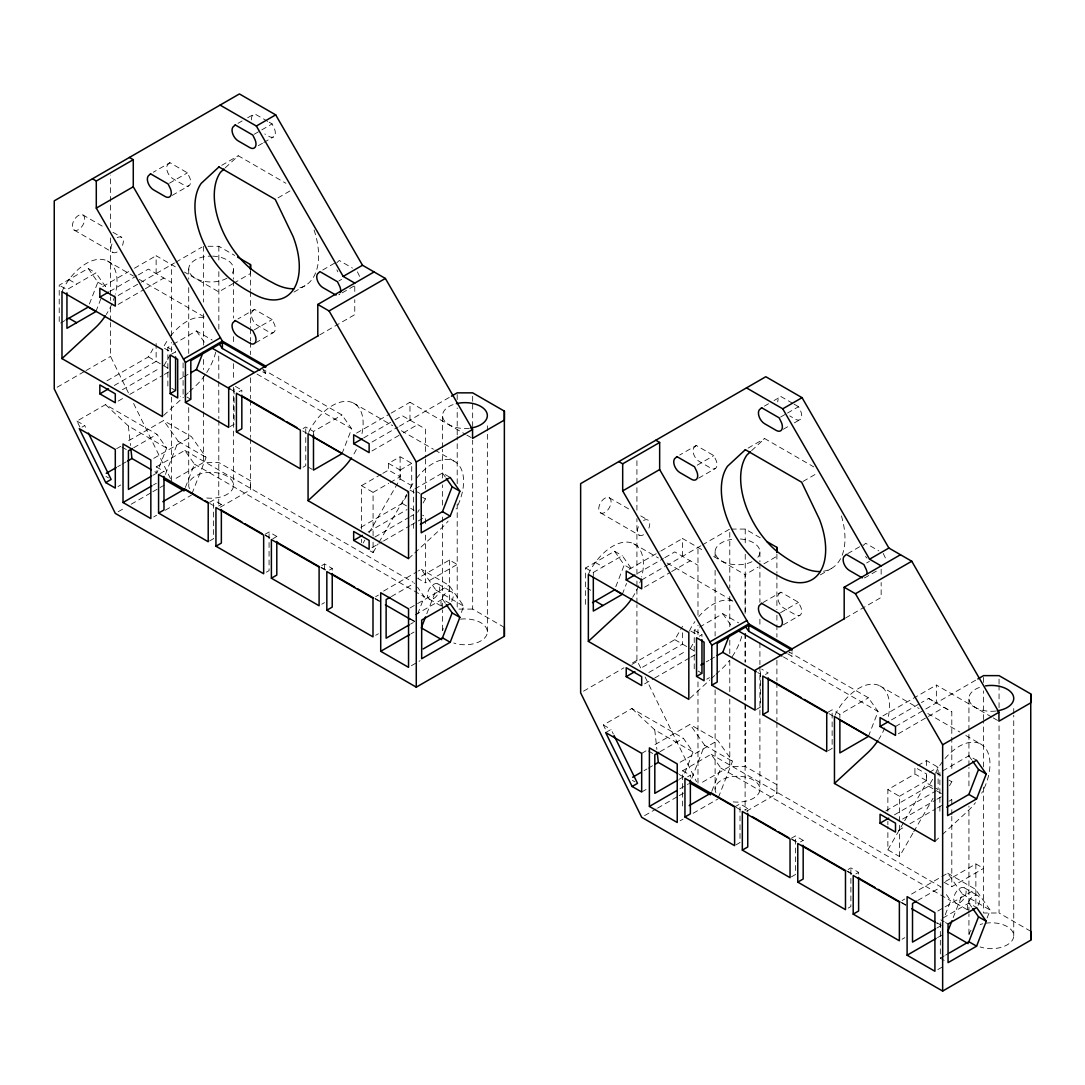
<?xml version="1.0" encoding="UTF-8"?>
<svg xmlns="http://www.w3.org/2000/svg" width="1085" height="1085" viewBox="0 0 1085 1085"><rect width="100%" height="100%" fill="white"/><g stroke="black" fill="none" stroke-linecap="round" stroke-linejoin="round"><path stroke-width="0.75" stroke-dasharray="5 3.75" d="M128.41 392.851L110.548 356.409L110.548 322.53M110.548 320.834L110.548 307.272M110.548 300.504L110.548 297.114M110.548 295.418L110.548 237.805M110.548 227.647L110.548 175.119M156.131 343.497L156.131 361.332L114.278 385.5M156.131 273.569L156.131 255.721L177.303 267.954M171.593 480.899L171.593 397.083M171.593 335.767L171.593 264.645M183.094 362.919L183.094 394.832L180.381 396.391M220.174 507.278L250.513 489.755L250.526 480.831L218.845 462.536L203.397 462.536L173.044 480.058M250.513 270.531L250.513 273.515L234.631 282.683M262.773 371.816L265.662 373.484L265.662 368.941M361.481 542.568L361.481 539.218M361.481 529.182L361.481 485.673L381.418 474.172M370.175 550.936L373.077 552.604L373.077 537.55M373.077 535.868L373.077 492.373L361.481 485.673M388.538 463.376L400.121 470.063L400.121 476.763L388.538 470.063L388.538 463.376L400.121 456.677L411.717 463.376L411.717 485.687L407.512 492.956M409.967 420.112L409.967 402.277L465.424 434.285M413.493 528.368L413.493 489.742M457.205 503.901L457.205 564.471L425.415 582.821L425.415 533.739M425.415 523.58L425.415 516.813L422.608 515.185M442.544 630.141L442.544 609.865M442.544 608.17L442.544 523.702M442.544 522.021L442.544 515.253M442.544 505.122L442.544 484.846M442.544 478.092L442.544 449.366M442.544 447.685L442.544 415.582M457.205 483.707L457.205 436.59M457.205 434.909L457.205 407.987M457.205 399.578L457.205 392.851M504.362 627.374L472.667 609.092L472.667 440.144M472.667 426.636L472.667 402.983M472.667 401.287L472.667 394.533M487.355 631.823L487.355 432.481M487.355 430.786L487.355 422.336M640.652 667.912L636.922 660.317L636.922 604.643M636.922 602.962L636.922 587.785M636.922 586.09L636.922 581.031M636.922 574.277L636.922 518.616M636.922 510.181L636.922 484.873M636.922 483.191L636.922 457.884M682.519 632.772L682.519 644.124L640.665 668.292M682.519 556.361L682.519 538.513L702.266 549.919M697.981 783.112L697.981 680.078M697.981 615.222L697.981 547.437M746.561 811.173L776.901 793.664L776.901 784.74L745.232 766.444L729.785 766.43L699.418 783.967M787.724 653.78L792.05 656.276L792.05 651.719M912.892 833.226L899.451 856.513L887.869 849.813L887.869 826.39M887.869 824.722L887.869 821.372M887.869 811.336L887.869 789.582L914.913 773.971L926.509 780.658L926.509 773.971L914.913 767.271L914.913 773.971M899.451 856.513L899.465 796.281L887.869 789.582M991.798 717.077L936.355 685.055L936.355 702.904L928.624 698.442L921.477 702.565M917.815 765.603L926.509 760.585L938.105 767.271L938.105 789.582L926.509 782.895L926.509 773.334M939.881 811.16L939.881 772.52M944.194 960.415L940.329 958.177L940.329 919.538L944.194 921.775M983.593 787.222L983.593 868.38L951.803 886.73L951.803 816.354M951.803 814.672L951.803 806.304M951.803 804.622L951.803 799.591L948.995 797.977M968.932 934.049L968.932 913.855M968.932 912.159L968.932 806.114M968.932 785.906L968.932 767.393M968.932 765.712L968.932 732.036M968.932 730.354L968.932 698.374M983.593 766.932L983.593 721.281M983.593 719.599L983.593 690.847M983.593 682.397L983.593 675.63M1030.75 931.283L999.054 913L999.054 722.773M999.054 707.623L999.054 685.734M999.054 684.052L999.054 677.325M1013.743 935.731L1013.743 715.205M1013.743 713.523L1013.743 705.101M89.404 303.99L97.853 282.195L88.183 268.456L59.214 285.192L59.214 323.832M95.914 311.558L100.742 299.107M79.897 427.07L76.967 421.075L105.503 404.61L156.959 434.325L166.629 448.064L156.959 472.965L152.795 470.551M165.422 474.376L178.279 441.337L163.591 420.532L125.914 442.287M185.386 487.463L194.446 464.122L184.789 450.383L156.254 466.862L156.254 473.575M192.018 493.58L206.096 457.395L191.408 436.604L163.591 420.532M342.019 453.639L351.676 428.751L342.019 414.999L262.624 369.171M417.684 613.961L424.316 596.845L417.562 587.229M426.798 613.717L435.967 590.118L421.292 569.313L418.39 570.995M461.342 612.469L463.797 606.176L449.109 585.371L421.292 569.313M615.778 586.768L624.228 564.987L614.571 551.248L585.588 567.984L585.588 606.623M622.302 594.349L626.533 583.459M679.21 779.261L683.347 776.86L693.003 751.973L683.347 738.234L631.877 708.519L603.355 724.983L606.284 730.978M691.81 778.284L704.653 745.246L689.979 724.441L652.302 746.195M711.774 791.372L720.82 768.031L711.163 754.292L682.641 770.757L682.641 809.396M718.406 797.489L732.484 761.304L717.795 740.499L689.979 724.441M868.407 736.43L878.063 711.529L868.407 697.791L789.012 651.963L792.05 656.276M945.266 914.75L950.704 900.753L944.913 892.507M953.186 917.625L962.354 894.026L947.68 873.222L910.003 894.976M987.119 917.951L990.171 910.084L975.496 889.28L947.68 873.222M61.981 291.662L63.771 287.742A43.536 25.131 -60 0 1 102.234 259.423A43.536 25.131 -60 0 1 115.281 294.116M308.669 432.44L309.862 429.823A43.536 25.131 -60 0 1 348.339 401.504A43.536 25.131 -60 0 1 361.373 436.211M588.355 574.453L590.145 570.534A43.536 25.131 -60 0 1 628.622 542.215A43.536 25.131 -60 0 1 641.655 576.908M689.423 631.144L690.616 628.527A43.536 25.131 -60 0 1 694.915 621.637M835.057 715.232L836.25 712.614A43.536 25.131 -60 0 1 874.713 684.296A43.536 25.131 -60 0 1 887.761 718.989M935.514 773.239L936.708 770.621A43.536 25.131 -60 0 1 980.216 743.795L965.65 735.386M106.981 380.794L148.414 356.87L153.053 348.841M163.862 365.794L170.047 355.093M363.163 543.002L364.845 540.086M369.049 532.816L400.121 478.987L400.121 456.677M373.077 552.604L378.109 543.87M378.95 542.419L406.672 494.407M360.817 527.337L402.237 503.426L406.875 495.397M417.698 512.351L419.244 509.665M423.109 502.979L425.415 498.964L425.415 495.628M631.945 664.4L674.789 639.662L682.519 626.276M690.25 648.586L694.115 641.9M887.869 849.813L903.832 822.172M904.673 820.721L926.509 782.895M885.767 810.956L928.624 786.218L933.263 778.176M913.733 831.775L933.059 798.316M949.484 785.771L951.803 781.756L951.803 778.42M169.87 162.682L167.497 164.879A8.748 5.045 60 0 0 172.854 178.672L184.436 185.372A8.748 5.045 60 0 0 189.794 184.884A8.748 5.045 60 0 0 189.794 177.75L187.42 172.813L169.87 162.682L153.31 172.23M267.737 121.371L254.568 113.776L252.195 115.973A8.748 5.045 60 0 0 251.571 121.032M225.232 167.863L238.28 155.765L285.925 183.284M254.541 309.388L252.195 311.571A8.748 5.045 60 0 0 257.552 325.378L269.134 332.064A8.748 5.045 60 0 0 274.491 331.59A8.748 5.045 60 0 0 274.491 324.456L272.132 319.532L254.541 309.388L237.981 318.949M336.892 262.678L339.266 260.468L352.435 268.076M696.258 445.46L693.885 447.671A8.748 5.045 60 0 0 699.228 461.464L710.824 468.15A8.748 5.045 60 0 0 716.181 467.676A8.748 5.045 60 0 0 716.181 460.542L713.808 455.605L696.258 445.46L679.698 455.022M792.647 403.322L780.956 396.567L778.582 398.765A8.748 5.045 60 0 0 777.755 401.857M751.607 450.655L764.654 438.557L813.764 466.903M780.929 592.179L778.582 594.363A8.748 5.045 60 0 0 783.926 608.17L795.522 614.856A8.748 5.045 60 0 0 800.879 614.381A8.748 5.045 60 0 0 800.879 607.234L798.519 602.324L780.929 592.179L762.986 602.541M863.28 545.47L865.64 543.26L878.809 550.868M163.672 415.46L183.379 397.232M184.599 396.093L188.302 392.675M189.536 391.536L195.693 385.84A43.536 25.131 -60 0 0 205.824 373.864M408.543 558.68L413.466 554.123M414.701 552.984L441.785 527.92A43.536 25.131 -60 0 0 448.119 521.112M690.046 698.238L709.753 680.024M710.987 678.885L714.69 675.467M715.91 674.327L722.067 668.631A43.536 25.131 -60 0 0 729.391 660.575M934.917 841.472L941.075 835.775M942.309 834.636L968.173 810.712A43.536 25.131 -60 0 0 975.483 802.656M238.008 123.337L242.145 120.95M247.665 117.763L254.568 113.776M169.491 183.175L187.42 172.813M254.188 134.269L272.118 123.907L274.491 128.844A8.748 5.045 60 0 1 274.491 135.991A8.748 5.045 60 0 1 269.134 136.466L264.794 133.957M221.72 165.327L238.28 155.765M172.257 195.354L188.817 185.806M258.325 145.661L262.475 143.274M263.845 142.474L273.515 136.9M97.853 282.195L105.584 286.657L95.914 272.918L66.944 289.654L59.214 285.192M102.736 286.562L128.708 271.562M134.486 268.226L156.131 255.721M109.843 291.377L136.981 275.712M138.405 274.885L148.414 269.107L171.593 282.493M60.597 323.032L64.734 320.645M278.031 197.85L291.838 189.875M118.184 295.486L139.843 282.982M141.281 282.154L174.482 262.977M175.933 262.15L201.946 247.122M118.157 304.424L143.871 289.573M145.295 288.759L163.862 278.031M233.18 283.524L218.736 291.865L184.45 272.077M57.139 387.25L84.562 371.409M86 370.582L110.548 356.409M167.85 386.029L167.85 347.39L171.796 345.111M173.112 344.352L196.385 330.925L212.172 340.039M171.525 354.198L175.58 351.852L175.58 355.215M322.706 270.029L336.499 262.068M122.442 389.718L159.576 368.276M293.981 292.068L305.021 285.694M118.184 401.097L123.961 397.761M129.739 394.425L162.926 375.261M164.377 374.433L168.704 371.924M81.985 427.11L84.698 425.537L86.895 430.04M254.202 329.894L272.132 319.532M338.873 280.961L341.639 279.374M179.825 379.126L182.578 377.526M183.962 376.726L188.098 374.339M255.572 342.86L273.515 332.498M354.063 285.992L338.886 294.754A8.748 5.045 60 0 0 339.876 293.845M116.651 448.675L120.706 446.342M319.709 334.899L354.768 314.65L354.768 299.704M133.699 447.752L156.959 434.325M239.12 391.671L241.833 390.098L241.833 393.462M117.668 466.74L120.516 465.099M121.94 464.272L126.226 461.803M153.744 458.345L191.408 436.604M118.007 486.541L120.706 484.968M230.047 426.622L234.102 424.276L234.102 387.318M152.822 475.352L155.589 473.752M159.929 473.657L163.984 471.324L163.984 474.674M153.446 484.941L156.349 483.273M118.184 511.727L125.399 507.563M131.177 504.227L151.385 492.563M152.822 491.722L158.6 488.399M160.051 487.558L164.377 485.063M303.054 428.575L305.753 427.015L313.484 431.477L342.019 414.999M153.744 516.908L156.633 515.226M165.327 510.208L191.408 495.153M209.568 502.328L213.623 499.982L221.354 504.444L221.354 507.807M218.641 506.003L221.354 504.444M356.558 433.105L389.759 413.941M391.197 413.1L409.967 402.277M303.054 467.215L305.753 465.655L305.753 427.015M363.665 437.92L393.665 420.6M395.103 419.786L402.237 415.663L425.415 429.036L425.415 457.341M372.019 442.029L397.992 427.029M399.443 426.202L449.99 397.015M209.568 540.967L213.623 538.621L213.623 499.982M371.979 450.967L401.979 433.647M403.403 432.834L417.698 424.574M265.011 534.335L269.066 531.989L276.797 536.451L276.797 539.815M382.842 473.345L388.538 470.063M272.742 538.797L276.797 536.451M400.121 470.063L411.717 463.376M373.077 492.373L388.742 483.327M390.166 482.513L400.121 476.763M266.354 572.188L269.066 570.629L269.066 531.989M414.877 488.942L442.477 473.006L450.207 477.468M368.1 532.057L407.078 509.557M321.797 565.556L324.51 563.997L332.227 568.459L332.227 571.822M374.84 537.089L409.126 517.287M410.55 516.474L413.412 514.819M329.528 570.018L332.227 568.459M372.019 547.64L382.123 541.808M383.561 540.981L409.547 525.967M410.984 525.14L416.762 521.804M418.2 520.976L425.415 516.813M321.797 604.196L324.51 602.636M383.615 591.067L416.938 571.822M375.695 596.669L378.407 595.109M472.667 609.092L457.205 609.092L457.205 564.471L449.475 560.009L417.698 578.359L425.415 582.821M391.387 596.533L414.66 583.106M409.994 607.966L449.109 585.371M764.396 406.129L768.533 403.728M774.053 400.541L780.956 396.567M375.695 635.308L378.407 633.748M415.27 614.87L442.477 599.164L450.207 603.626M410.523 624.133L413.276 622.532M697.248 465.167L713.808 455.605M780.563 417.06L786.082 413.873M787.466 413.073L798.506 406.699L800.879 411.635A8.748 5.045 60 0 1 800.879 418.783A8.748 5.045 60 0 1 795.522 419.258L789.731 415.908M411.147 633.721L414.05 632.053M748.094 448.119L764.654 438.557M698.631 478.146L715.191 468.584M783.329 429.253L788.849 426.066M794.369 422.879L799.889 419.692M411.432 665.688L420.126 660.67M585.588 567.984L593.319 572.446L622.302 555.71L631.958 569.449L624.228 564.987M629.11 569.354L659.422 551.845M660.873 551.017L682.519 538.513M637.654 573.341L663.369 558.504M664.793 557.676L674.789 551.899L697.981 565.285M803.036 481.428L816.842 473.467M641.683 579.933L664.779 566.601M666.217 565.773L700.869 545.769M702.307 544.928L729.785 529.073L729.785 588.002M644.544 587.216L670.245 572.365M671.683 571.537L690.25 560.823M745.11 613.378L745.11 574.657L758.117 567.143M763.894 563.807L776.901 556.307M583.527 691.159L623.929 667.817M632.596 662.813L636.922 660.317M694.237 668.821L694.237 630.182L698.184 627.903M699.5 627.144L722.759 613.703L738.559 622.831M699.255 636.203L701.954 634.644L701.954 638.007M847.71 553.621L862.887 544.86M648.83 672.51L685.964 651.068M820.355 574.86L831.395 568.486M644.571 683.889L653.224 678.885M654.675 678.057L689.314 658.053M690.765 657.212L697.981 653.048M780.576 612.686L798.519 602.324M866.644 562.966L869.397 561.365M706.199 661.904L708.966 660.317M710.336 659.517L714.486 657.13M783.329 624.851L799.889 615.29M876.314 571.171L865.274 577.545A8.748 5.045 60 0 1 863.985 577.939M605.674 732.565L611.072 729.446L613.283 733.935M706.769 679.183L709.468 677.623M845.608 617.962L881.156 597.442L881.156 582.496M765.508 674.45L768.207 672.89L761.765 669.174M641.683 753.37L647.094 750.237M660.073 751.661L683.347 738.234M644.056 770.648L646.904 769.007M648.328 768.18L652.614 765.712M756.421 709.414L760.476 707.067L760.476 670.11M680.119 762.253L717.795 740.499M641.683 791.996L647.094 788.876M687.659 776.779L690.358 775.219L690.358 778.582M679.834 788.849L688.527 783.831M644.571 815.635L656.113 808.962M657.564 808.135L677.772 796.471M679.21 795.63L686.425 791.467M828.086 712.14L832.141 709.807L839.871 714.269L868.407 697.791M680.119 820.803L683.021 819.134M693.166 813.275L717.795 799.062M882.946 715.897L936.355 685.055M828.086 750.779L832.141 748.447L832.141 709.807M734.599 807.009L740.011 803.89L747.741 808.352L747.741 811.702M891.477 719.884L920.053 703.392M745.029 809.912L747.741 808.352M895.505 726.489L976.364 679.807M898.366 733.758L926.929 717.266M928.367 716.439L944.072 707.366L951.803 711.828L951.803 771.76M735.955 844.862L740.011 842.53L740.011 803.89M791.385 838.23L795.454 835.898L803.171 840.36L803.171 843.71M800.472 841.919L803.171 840.36M929.411 772.289L938.105 767.271M942.648 770.933L968.864 755.797L976.595 760.259M899.465 796.281L926.509 780.658M894.488 814.835L936.355 790.667M791.385 876.87L795.454 874.537L795.454 835.898M902.652 819.053L935.501 800.079M936.938 799.252L941.224 796.783M898.394 830.432L904.171 827.096M909.949 823.759L935.921 808.759M937.372 807.932L941.699 805.436M948.914 801.259L951.803 799.591M848.185 869.465L850.884 867.905L858.615 872.367L858.615 875.717M855.916 873.927L858.615 872.367M848.185 908.104L850.884 906.545L850.884 867.905M902.083 900.577L904.781 899.017M945.523 881.427L975.863 863.918L983.593 868.38L983.593 913L999.054 913M917.774 900.441L941.048 887.001L711.163 754.292M937.82 911.034L943.611 907.684M945.062 906.857L975.496 889.28M902.083 939.217L904.781 937.657M942.96 918.019L968.864 903.073L976.595 907.535M936.897 928.041L941.048 925.641L936.653 923.104M937.535 937.63L941.875 935.121M940.329 958.177L944.275 955.899M945.591 955.139L949.551 952.861M937.82 969.583L943.611 966.247M208.035 246.281L218.845 246.295L234.685 255.436M731.317 529.073L745.232 529.073L761.073 538.228M794.111 404.162L798.506 406.699M269.202 122.225L272.118 123.907M713.686 556.51L745.11 574.657M993.236 717.904L998.946 721.199M609.282 497.744A8.748 5.045 -60 0 1 606.515 511.279A8.748 5.045 -60 0 1 598.947 506.912A8.748 5.045 -60 0 1 609.282 497.744L630.751 510.126M640.774 515.917L647.921 520.04M928.624 698.442L951.803 711.828M466.848 435.112L472.558 438.408M600.548 512.88L639.187 535.19M82.908 214.952A8.748 5.045 -60 0 1 80.127 228.487A8.748 5.045 -60 0 1 72.559 224.12A8.748 5.045 -60 0 1 82.908 214.952L104.363 227.348M112.948 232.298L121.547 237.262M633.654 543.707L658.405 558.002M667.139 563.047L734.111 601.714A43.536 25.131 -60 0 0 698.808 616.592M879.759 685.788L919.063 708.491M927.797 713.537L959.832 732.022M74.16 230.088L112.799 252.398M614.571 551.248L622.302 555.71M107.266 260.915L133.482 276.051M139.3 279.415L206.272 318.081M353.371 403.01L392.689 425.7M401.423 430.745L433.444 449.231M434.909 450.072L453.828 461.003M783.397 656.886L878.063 711.529M88.183 268.456L95.914 272.918M595.258 562.396L602.975 566.858M257.009 374.094L351.676 428.751M694.237 630.182L701.954 634.644M690.955 631.144L697.981 635.2L697.981 625.218M936.355 772.832L940.559 775.26M948.995 780.129L951.803 781.756M757.71 672.524L760.626 674.205M829.076 713.727L833.443 716.249M68.87 279.618L76.601 284.08M400.121 478.987L411.717 485.687M586.876 588.043L590.742 590.267M674.789 639.662L693.763 650.62M928.624 786.218L935.65 790.273M937.047 791.073L944.072 795.129M167.85 347.39L175.58 351.852M235.391 386.382L241.833 390.098M417.359 491.966L419.936 493.458M164.567 348.353L171.593 352.408L171.593 342.426M409.967 490.04L414.185 492.468M422.608 497.337L425.415 498.964M229.871 388.905L235.703 392.268M302.701 430.935L307.069 433.458M698.089 671.045L701.954 673.283M148.414 356.87L168.785 368.642M402.237 503.426L409.262 507.482M410.673 508.295L414.185 510.316M171.715 388.267L175.58 390.492M186.959 397.056L190.824 399.294M308.33 467.147L312.195 469.371M437.96 583.92L451.482 591.732M964.348 887.828L977.87 895.64M944.072 882.268L951.803 886.73M178.279 441.337L206.096 457.395M435.967 590.118L463.797 606.176M704.653 745.246L732.484 761.304M962.354 894.026L990.171 910.084M184.789 450.383L413.195 582.252M429.212 599.069L442.734 606.868M955.6 902.964L969.122 910.776M105.503 404.61L128.369 425.985L166.629 448.064M194.446 464.122L424.316 596.845M631.877 708.519L654.757 729.893L693.003 751.973M720.82 768.031L950.704 900.753M76.967 421.075L84.698 425.537M121.995 447.074L127.148 450.044M156.254 466.862L163.984 471.324M603.355 724.983L611.072 729.446M648.382 750.983L653.523 753.953M682.641 770.757L690.358 775.219M945.483 922.521L948.059 924M265.54 535.136L271.399 538.513M321.133 567.238L325.527 569.761M375.261 598.486L381.12 601.863M410.374 618.748L416.233 622.125M791.928 839.044L797.787 842.421M847.521 871.133L851.915 873.669M901.649 902.381L907.508 905.772M936.762 922.657L944.072 926.875M679.169 774.459L683.347 776.86M209.676 503.399L214.071 505.935M265.31 535.515L269.704 538.052M320.957 567.645L325.351 570.181M375.125 598.92L380.984 602.297M410.266 619.209L414.66 621.746M736.05 807.294L740.445 809.83M791.697 839.424L796.092 841.96M847.331 871.54L851.725 874.076M901.513 902.828L907.372 906.206M105.977 476.464L108.554 477.956M632.365 780.373L634.942 781.865M968.864 755.797L971.767 759.92M968.864 903.073L971.767 907.196M722.759 613.703L731.453 626.072M442.477 473.006L445.379 477.129M442.477 599.164L445.379 603.287M263.384 370.256L265.662 373.484M196.385 330.925L205.079 343.294M645.114 677.013L696.489 781.756M133.618 403.471L170.847 479.38M883.204 553.404L885.577 558.341A8.748 5.045 60 0 1 886.187 560.416M357.413 271.847L359.189 275.549A8.748 5.045 60 0 1 359.813 277.624M654.757 729.893L656.886 749.409M128.369 425.985L130.512 445.501M975.863 863.918L975.863 905.229M926.509 760.585L926.509 766.959M881.156 569.218L881.156 575.85M839.871 714.269L839.871 717.619M776.901 554.11L776.901 573.138M776.901 574.318L776.901 609.661M776.901 615.222L776.901 623.631M776.901 624.811L776.901 637.098M776.901 660.168L776.901 680.878M776.901 682.56L776.901 720.766M776.901 722.447L776.901 793.664M759.907 551.831L759.907 561.935M759.907 563.617L759.907 602.338M759.907 619.169L759.907 627.578M759.907 642.727L759.907 664.617M759.907 666.298L759.907 789.188M745.232 529.073L745.232 545.918M745.232 554.327L745.232 613.242M745.232 633.45L745.232 662.067M745.232 668.794L745.232 702.47M745.232 704.151L745.232 766.444M745.11 633.572L745.11 662.189M745.11 668.93L745.11 702.592M745.11 704.273L745.11 810.332M729.785 596.411L729.785 626.71M729.785 640.177L729.785 653.645M729.785 660.385L729.785 692.366M729.785 699.106L729.785 766.43M715.11 551.831L715.11 560.253M715.11 570.344L715.11 636M715.11 689.87L715.11 789.188M593.319 572.446L593.319 575.66M449.475 560.009L449.488 602.975M425.415 459.009L425.415 488.969M354.768 286.426L354.768 293.058M324.51 563.997L324.51 570.71M313.484 431.477L313.484 434.841M250.526 271.345L250.513 290.4M250.526 291.621L250.513 327.575M250.526 328.782L250.513 341.083M250.526 342.304L250.513 354.605M250.526 377.783L250.513 398.534M250.513 400.216L250.513 437.391M250.526 438.598L250.513 489.755M233.533 269.039L233.533 279.171M233.533 280.866L233.533 318.027M233.533 336.621L233.533 345.057M233.533 363.651L233.533 380.537M233.533 387.304L233.533 485.28M218.845 246.295L218.845 263.18M218.845 271.63L218.845 330.762M218.736 356.056L218.845 379.75M218.736 381.405L218.845 418.607M218.845 420.302L218.736 506.424M203.397 246.281L203.397 302.037M203.397 313.863L203.397 345.966M203.397 359.474L203.397 369.619M203.397 376.373L203.397 410.157M203.397 411.852L203.397 462.536M188.722 269.039L188.722 279.184M188.722 287.62L188.722 353.507M188.722 407.567L188.722 485.28M741.72 636.393A43.536 25.131 -60 0 1 732.212 656.642M985.533 923.24A22.405 12.939 0 0 1 1013.553 937.426A22.405 12.939 0 0 1 980.135 946.934M969.014 934.605A22.405 12.939 0 0 1 971.034 930.265M980.135 924.528A22.405 12.939 0 0 1 982.766 923.783M995.718 711.055A22.405 12.939 0 0 1 970.37 702.931A22.405 12.939 0 0 1 980.135 687.171M641.249 578.4A43.536 25.131 -60 0 1 639.811 582.848M638.645 585.805A43.536 25.131 -60 0 1 632.636 597.279M715.869 792.538A22.405 12.939 0 0 1 735.562 776.304A22.405 12.939 0 0 1 759.826 790.314A22.405 12.939 0 0 1 731.71 801.679M980.216 743.795A43.536 25.131 -60 0 1 981.694 793.176M884.75 727.886A43.536 25.131 -60 0 1 878.741 739.373M740.431 539.001A22.405 12.939 0 0 1 756.91 558.3M751.919 561.732A22.405 12.939 0 0 1 717.633 557.798A22.405 12.939 0 0 1 731.71 539.34M841.445 515.945A65.575 37.853 60 0 1 823.515 571.239M867.023 558.097A8.748 5.045 60 0 1 865.532 556.524M968.132 909.867A8.748 5.045 -60 0 1 969.949 899.411A8.748 5.045 -60 0 1 978.222 895.884A8.748 5.045 -60 0 1 977.87 905.731M643.554 520.474A8.748 5.045 -60 0 1 648.911 528.097M643.554 534.756A8.748 5.045 -60 0 1 637.844 533.644A8.748 5.045 -60 0 1 639.187 525.099M215.739 352.123A43.536 25.131 -60 0 1 206.72 372.494M164.228 345.749A43.536 25.131 -60 0 1 168.528 338.846M170.426 336.269A43.536 25.131 -60 0 1 206.218 318.271M460.583 619.142A22.405 12.939 0 0 1 487.056 633.938A22.405 12.939 0 0 1 453.747 643.025M442.639 630.697A22.405 12.939 0 0 1 443.317 628.486M469.33 428.263A22.405 12.939 0 0 1 443.982 420.139A22.405 12.939 0 0 1 453.747 404.38M114.874 295.608A43.536 25.131 -60 0 1 106.262 314.487M189.482 488.63A22.405 12.939 0 0 1 209.174 472.395A22.405 12.939 0 0 1 233.438 486.405A22.405 12.939 0 0 1 205.323 497.784M416.531 478.349A43.536 25.131 -60 0 1 456.215 462.508A43.536 25.131 -60 0 1 456.08 508.96M410.333 487.83A43.536 25.131 -60 0 1 413.711 482.269M356.355 449.515A43.536 25.131 -60 0 1 352.354 456.582M212.579 256.128A22.405 12.939 0 0 1 230.522 275.509M226.968 278.18A22.405 12.939 0 0 1 190.431 273.99A22.405 12.939 0 0 1 211.127 256.101M314.08 230.006A65.575 37.853 60 0 1 297.127 288.447M337.869 271.86A8.748 5.045 60 0 1 336.892 269.812M441.758 605.959A8.748 5.045 -60 0 1 443.562 595.502A8.748 5.045 -60 0 1 451.848 591.976A8.748 5.045 -60 0 1 451.482 601.822M117.166 237.696A8.748 5.045 -60 0 1 122.524 245.305M117.166 251.964A8.748 5.045 -60 0 1 111.457 250.852A8.748 5.045 -60 0 1 112.799 242.308M959.967 902.544A8.748 5.045 -60 0 0 965.324 888.737A8.748 5.045 -60 0 0 954.61 894.922A8.748 5.045 -60 0 0 959.967 902.544M433.593 598.635A8.748 5.045 -60 0 0 438.937 584.829A8.748 5.045 -60 0 0 428.236 591.013A8.748 5.045 -60 0 0 433.593 598.635"/><path stroke-width="1.5" d="M259.898 370.161L222.384 348.502L222.384 341.11L133.279 186.769L133.279 159.685L129.413 157.447M318.258 335.74L228.691 387.44L228.691 427.409L185.413 402.413L185.413 362.458L96.294 208.117L96.294 181.032L92.442 178.794M250.513 269.053L250.526 264.591L237.561 257.104M317.796 335.997L317.796 304.451L374.094 271.942M451.428 396.174L457.205 392.851L472.667 392.851L504.362 411.134L504.362 636.298L416.274 687.158L416.274 461.993L329.067 310.961L317.796 304.451M786.272 652.939L748.772 631.294L748.772 623.902L659.653 469.561L659.653 442.477L655.788 440.239M844.632 618.531L755.079 670.232L755.079 710.187L711.787 685.205L711.787 645.25L622.682 490.908L622.682 463.824L618.816 461.586M776.901 551.845L776.901 547.383L766.824 541.551M844.184 618.789L844.184 587.243L900.482 554.733M977.816 678.966L983.593 675.63L999.054 675.63L1030.75 693.925L1030.75 940.207L942.648 991.066L942.648 744.785L855.455 593.739L844.184 587.243M190.865 372.752L196.385 369.565L203.017 352.449M420.397 524.394L442.477 511.645L452.133 486.745L446.342 478.499M450.207 516.107L459.864 491.207L450.207 477.468L421.224 494.204L421.224 532.83L450.207 516.107L442.477 511.645M425.578 616.863L421.292 627.876L441.785 639.702M423.164 648.952L442.477 637.804L452.147 612.903L446.342 604.657M450.207 642.266L459.864 617.365L450.207 603.626L421.672 620.091L421.672 658.731L450.207 642.266L442.477 637.804M717.239 655.53L722.759 652.343L729.405 635.227M946.785 807.186L968.864 794.437L978.521 769.536L972.73 761.29M976.595 798.899L986.251 773.998L976.595 760.259L947.612 776.982L947.612 815.622L976.595 798.899L968.864 794.437M951.952 920.772L947.68 931.771L968.173 943.611M949.551 952.861L968.864 941.712L978.521 916.811L972.73 908.565M976.595 946.174L986.251 921.273L976.595 907.535L948.059 924L948.059 962.639L976.595 946.174L968.864 941.712M224.039 168.962L220.486 172.271A65.575 37.853 60 0 0 248.641 267.005A128.098 73.956 60 0 0 272.226 282.453A65.575 37.853 60 0 0 293.913 288.759M750.427 451.753L746.873 455.063A65.575 37.853 60 0 0 775.016 549.797A128.098 73.956 60 0 0 798.614 565.244A65.575 37.853 60 0 0 820.287 571.551M61.981 358.592L61.981 291.662L162.438 349.668L162.438 416.599L61.981 358.592L95.222 327.846A43.536 25.131 -60 0 0 105.367 315.857M308.072 500.673L308.072 433.756L408.543 491.749L408.543 558.68L308.072 500.673L341.327 469.927A43.536 25.131 -60 0 0 351.459 457.938M588.355 641.384L588.355 574.453L688.826 632.46L688.826 699.377L588.355 641.384L621.61 610.624A43.536 25.131 -60 0 0 631.741 598.649M834.46 783.465L834.46 716.548L934.917 774.541L934.917 841.472L834.46 783.465L867.715 752.719A43.536 25.131 -60 0 0 877.846 740.729M96.294 181.032L133.279 159.685M96.294 208.117L133.279 186.769M220.092 105.096L256.358 126.023L275.685 114.874L362.498 265.255L385.365 278.452L472.558 429.484L472.558 438.408L504.362 420.058L504.362 411.134M99.847 297.154L115.295 306.079L115.295 297.154L99.847 288.23L99.847 297.154L108.419 292.204M66.117 319.844L88.183 307.096L95.914 311.558L66.944 328.294L66.944 292.869M99.847 393.841L115.295 402.766L115.295 393.841L99.847 384.917L99.847 393.841L108.5 388.837M183.474 359.108L220.458 337.76M185.413 362.458L222.384 341.11L265.662 366.093L265.662 367.422L222.384 342.426L190.824 360.654L190.824 399.294L185.413 402.413M256.358 126.023L343.185 276.404L362.498 265.255M170.169 393.611L177.682 397.951L177.682 359.311L170.169 354.971L170.169 393.611L175.58 390.492L175.58 356.897M329.067 310.961L385.365 278.452M132.384 448.512L128.437 450.79L128.437 489.43L151.439 476.152M106.249 473.331L116.244 467.567M127.65 460.976L131.936 458.507L151.398 469.751M105.72 482.567L115.295 488.101L115.295 449.461L79.286 428.67L105.72 482.567L111.131 479.448L88.36 433.023M236.421 431.871L300.355 468.774L300.355 430.135L236.421 393.231L236.421 431.871L241.833 428.738L241.833 395.143M123.025 502.518L150.842 518.576L150.842 460.026L123.025 443.955L123.025 502.518L151.995 485.782M162.831 501.69L184.789 489.023L202.352 499.168M158.573 513.083L208.212 541.74L208.212 503.101L158.573 474.443L158.573 513.083L163.984 509.95L163.984 476.356M353.669 443.697L369.131 452.621L369.131 443.697L353.669 434.773L353.669 443.697L362.241 438.747M215.942 546.203L263.655 573.748L263.655 535.108L215.942 507.563L215.942 546.203L221.354 543.083L221.354 509.475M416.274 461.993L472.558 429.484M271.386 578.21L319.099 605.755L319.099 567.116L271.386 539.57L271.386 578.21L276.797 575.091L276.797 541.496M353.669 540.384L369.131 549.308L369.131 540.384L353.669 531.46L353.669 540.384L362.336 535.38M326.829 610.218L372.996 636.881L372.996 598.242L326.829 571.578L326.829 610.218L332.227 607.098L332.227 573.504M390.071 597.292L386.124 599.571L386.124 638.211L409.14 624.933M622.682 463.824L659.653 442.477M622.682 490.908L659.653 469.561M746.48 387.887L782.746 408.814L802.059 397.666L888.886 548.047L911.753 561.243L998.946 712.275L998.946 721.199L1030.75 702.836L1030.75 693.925M380.713 651.298L408.543 667.356L408.543 608.807L380.713 592.736L380.713 651.298L409.696 634.562M626.221 579.946L641.683 588.857L641.683 579.933L626.221 571.022L626.221 579.946L634.793 574.996M592.491 602.636L614.571 589.887L622.302 594.349L593.319 611.072L593.319 577.274M626.221 676.633L641.683 685.557L641.683 676.633L626.221 667.709L626.221 676.633L634.888 671.629M709.861 641.9L746.833 620.552M711.787 645.25L748.772 623.902L792.05 648.884M782.746 408.814L869.56 559.195L888.886 548.047M700.815 665.024L703.446 663.505M696.543 676.403L704.07 680.743L704.07 642.103L696.543 637.763L696.543 676.403L701.954 673.283L701.954 639.689M855.455 593.739L911.753 561.243M711.787 685.205L717.199 682.085L717.199 643.446L748.772 625.218L792.05 650.213M658.758 752.42L654.811 754.699L654.811 793.338L677.827 780.047M632.636 777.24L641.194 772.303M655.462 764.057L658.31 762.416L677.786 773.659M632.107 786.476L641.683 791.996L641.683 753.37L605.674 732.565L632.107 786.476L637.519 783.343L614.015 735.44M762.796 714.649L826.729 751.566L826.729 712.926L762.796 676.023L762.796 714.649L768.207 711.529L768.207 677.935M649.4 806.426L677.23 822.484L677.23 763.921L649.4 747.863L649.4 806.426L676.932 790.531M689.219 805.599L711.163 792.932L734.599 806.453M684.947 816.991L734.599 845.649L734.599 807.009L684.947 778.352L684.947 816.991L690.358 813.859L690.358 780.264M880.057 726.489L895.505 735.413L895.505 726.489L880.057 717.565L880.057 726.489L888.629 721.539M742.33 850.111L790.043 877.656L790.043 839.017L742.33 811.471L742.33 850.111L747.741 846.992L747.741 813.384M942.648 744.785L998.946 712.275M880.057 823.176L895.505 832.1L895.505 823.176L880.057 814.252L880.057 823.176L888.71 818.171M797.773 882.119L845.486 909.664L845.486 871.024L797.773 843.479L797.773 882.119L803.171 878.999L803.171 845.391M853.203 914.126L899.37 940.776L899.37 902.137L853.203 875.486L853.203 914.126L858.615 911.007L858.615 877.399M916.459 901.201L912.512 903.479L912.512 942.119L935.528 928.828M907.101 955.207L934.917 971.265L934.917 912.702L907.101 896.644L907.101 955.207L936.084 938.471M802.059 397.666L765.807 376.726L580.638 483.639L580.638 692.827L641.683 817.303L942.648 991.066M275.685 114.874L239.419 93.934L54.25 200.847L54.25 388.918L115.295 513.395L416.274 687.158M869.56 559.195L881.156 565.895M343.185 276.404L354.768 283.104M978.521 769.536L986.251 773.998M738.248 630.819L781.932 656.045M211.86 348.027L254.093 372.413M452.133 486.745L459.864 491.207M722.759 652.343L756.259 671.683M767.909 678.41L801.408 697.75M804.324 699.432L827.624 712.886M839.275 719.613L868.407 736.43L839.871 752.909L839.871 719.301M196.385 369.565L229.871 388.905M242.986 396.473L283.768 420.003M286.671 421.685L296.87 427.571M312.887 436.821L342.019 453.639L313.484 470.117L313.484 434.841M595.258 601.036L602.975 605.498M68.87 318.258L76.601 322.706M452.147 612.903L459.864 617.365M978.521 916.811L986.251 921.273M205.282 500.863L208.212 502.545M221.381 510.153L241.887 521.993M244.817 523.675L262.38 533.82M277.028 542.283L319.492 566.79M332.661 574.399L354.632 587.08M357.562 588.775L373.66 598.066M385.378 604.833L410.266 619.209M752.163 816.598L775.585 830.12M778.515 831.815L788.768 837.728M801.951 845.337L845.866 870.699M859.049 878.308L875.161 887.611M878.077 889.293L900.048 901.974M911.753 908.742L935.189 922.264M163.591 479.095L184.097 490.922M689.979 782.99L710.472 794.83M745.734 626.967L748.772 631.294M219.346 344.176L222.384 348.502M657.252 752.651L658.31 762.416M130.865 448.756L131.936 458.507M1030.75 931.283L1030.75 940.207M504.362 627.374L504.362 636.298M776.901 547.383L776.901 552.428M250.526 264.591L250.526 269.65M985.533 685.883A22.405 12.939 0 0 1 1012.983 695.024A22.405 12.939 0 0 1 997.142 710.865M862.507 577.79A8.748 5.045 60 0 1 860.907 577.111L849.311 570.412A8.748 5.045 60 0 1 843.954 556.619L846.327 554.421L863.877 564.553L866.25 569.489A8.748 5.045 60 0 1 867.078 573.545M456.378 403.634A22.405 12.939 0 0 1 486.175 411.432A22.405 12.939 0 0 1 470.754 428.073M336.119 294.998A8.748 5.045 60 0 1 334.519 294.32L322.923 287.634A8.748 5.045 60 0 1 317.566 273.827L319.939 271.63L337.503 281.761L339.876 286.698A8.748 5.045 60 0 1 340.487 292.475M150.544 173.831L148.184 176.028A8.748 5.045 60 0 0 153.528 189.834L165.123 196.521A8.748 5.045 60 0 0 170.481 196.046A8.748 5.045 60 0 0 170.481 188.898L168.107 183.962L150.544 173.831M235.242 124.924L232.868 127.135A8.748 5.045 60 0 0 238.225 140.928L249.821 147.614A8.748 5.045 60 0 0 255.178 147.14A8.748 5.045 60 0 0 255.178 140.006L252.805 135.069L235.242 124.924M218.953 166.927L201.159 183.419A65.575 37.853 60 0 0 229.315 278.167A128.098 73.956 60 0 0 252.913 293.601A65.575 37.853 60 0 0 293.072 236.476L275.278 199.437L218.953 166.927M235.228 320.55L232.868 322.733A8.748 5.045 60 0 0 238.225 336.526L249.821 343.226A8.748 5.045 60 0 0 255.178 342.738A8.748 5.045 60 0 0 255.178 335.604L252.819 330.694L235.228 320.55M676.932 456.622L674.558 458.819A8.748 5.045 60 0 0 679.915 472.612L691.511 479.312A8.748 5.045 60 0 0 696.855 478.838A8.748 5.045 60 0 0 696.855 471.69L694.495 466.753L676.932 456.622M761.629 407.716L759.256 409.913A8.748 5.045 60 0 0 764.613 423.72L776.209 430.406A8.748 5.045 60 0 0 781.553 429.931A8.748 5.045 60 0 0 781.553 422.797L779.179 417.847L761.629 407.716M745.341 449.705L727.547 466.211A65.575 37.853 60 0 0 755.702 560.945A128.098 73.956 60 0 0 779.301 576.393A65.575 37.853 60 0 0 819.446 519.267L801.666 482.228L745.341 449.705M761.616 603.341L759.256 605.525A8.748 5.045 60 0 0 764.613 619.318L776.209 626.004A8.748 5.045 60 0 0 781.553 625.53A8.748 5.045 60 0 0 781.553 618.396L779.193 613.486L761.616 603.341"/></g></svg>
